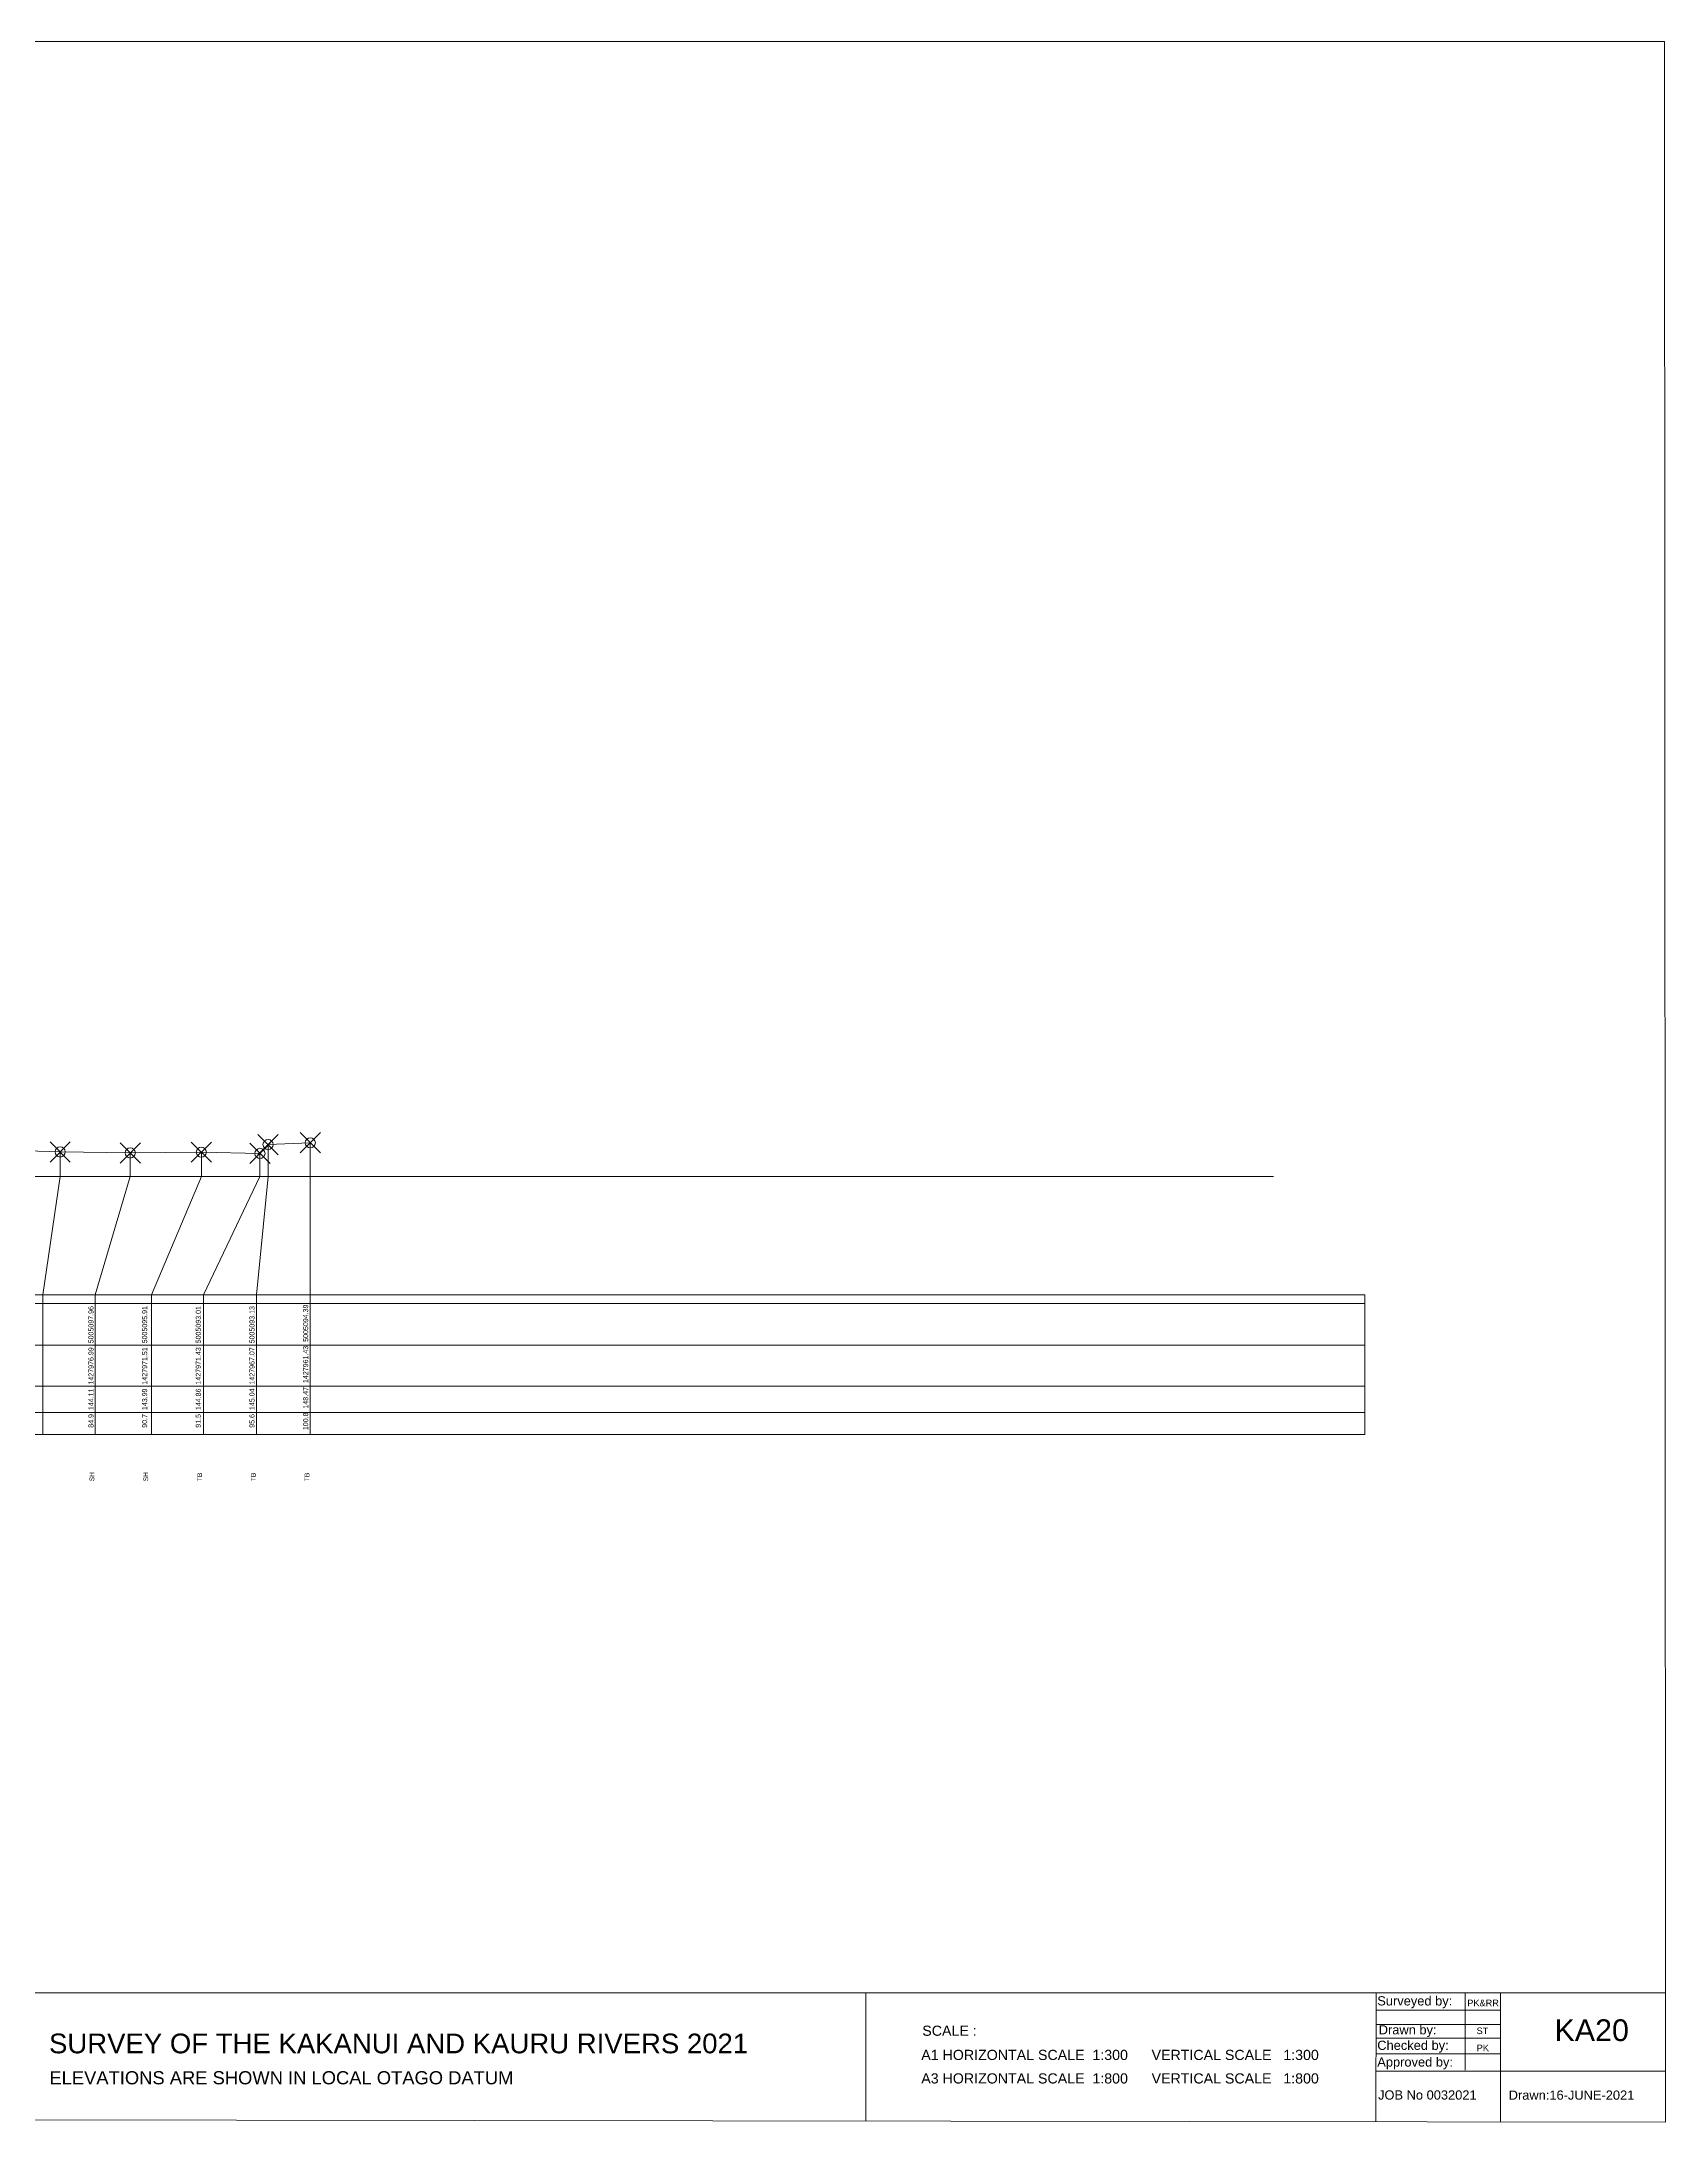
# Model space of a CAD drawing. Header units: millimetres. Extents: x -1728099 to 198647, y -76565 to 314873.
# Drawn here: x -749182 to -588478, y 48142 to 253963 of the extents above; entities that cross this region are included whole.
import ezdxf

# ---------------------------------------------------------------- set-up
doc = ezdxf.new("R2010")
doc.units = ezdxf.units.MM
doc.header["$PDMODE"] = 35
doc.header["$PDSIZE"] = 1000
doc.layers.get('0').update_dxf_attribs({"lineweight": 0})
doc.styles.get("Standard").update_dxf_attribs({"font": 'arial.ttf'})

# ---------------------------------------------------------------- blocks, each defined once
blk = doc.blocks.new('GeomaticsNZ TITLE BLOCK')
at = {"color": 7, "linetype": 'Continuous', "lineweight": 0}
for p, q in [((0, 1579.2), (2363.4, 1579.2)), ((2363.4, 1579.2), (2364, 94.9)), ((2364, 94.9), (0, 94.9)), ((15.9, 94.9), (2364, 94.9)), ((2364, 94.9), (382.6, 94.9)), ((1755.4, 94.9), (1755.4, -2.6)), ((2143.9, 94.9), (2143.7, -3)), ((2143.9, 81.9), (2238.6, 81.7)), ((2211.5, 94.9), (2211.5, 36.1)), ((2238.6, 94.8), (2238.6, -3.2)), ((2364, -3.5), (2364, 94.9)), ((2143.9, 71), (2238.6, 71)), ((2143.6, 60.4), (2238.6, 60.4)), ((2143.8, 48.6), (2238.6, 48.6)), ((2143.8, 35.4), (2364, 35.3)), ((0, 0), (2364, -3.5))]:
    blk.add_line(p, q, dxfattribs=at)
for s, p in [('PK&RR', (2213.2, 84.8)), ('ST', (2220.3, 63.6)), ('PK', (2220.4, 50.6))]:
    blk.add_text(s, height=5, dxfattribs=at).set_placement(p)
at = {"color": 7, "linetype": 'Continuous', "lineweight": 0, "attachment_point": 1}
for s, insert, char_height in [('{\\C256;Surveyed by:}', (2144.7, 92.4), 7), ('{\\C256;SURVEY OF THE KAKANUI AND KAURU RIVERS 2021}', (1133.8, 64), 15), ('{\\C256;Drawn by:}', (2145.8, 70.4), 7), ('{\\C256;Checked by:}', (2144.7, 58.6), 7), ('{\\C256;ELEVATIONS ARE SHOWN IN LOCAL OTAGO DATUM}', (1134.1, 35.4), 10), ('{\\C256;Approved by:}', (2144.7, 45.9), 7), ('{\\C256;JOB No 0032021}', (2145.3, 20.8), 7), ('{\\C256;Drawn:16-JUNE-2021}', (2244.7, 20.7), 7)]:
    blk.add_mtext_dynamic_manual_height_columns(s, width=3535.727, gutter_width=159, heights=[0], dxfattribs=dict(at, insert=insert, char_height=char_height))

msp = doc.modelspace()

# ---------------------------------------------------------------- linework, layer by layer
for p, q in [((-747341, 144133), (-747341, 141703)), ((-733373, 144112), (-733373, 141703)), ((-726772, 144862), (-726772, 141703)), ((-722589, 145042), (-722589, 116176)), ((-722589, 145042), (-722589, 136899)), ((-740404, 144033), (-740404, 141703)), ((-727569, 143992), (-727569, 141703)), ((-855226, 141703), (-627280, 141703)), ((-747341, 141703), (-749071, 130000)), ((-740404, 141703), (-743891, 130000)), ((-733373, 141703), (-738312, 130000)), ((-727569, 141703), (-733153, 130000)), ((-726772, 141703), (-727910, 130000)), ((-864550, 130000), (-618236, 130000)), ((-749071, 116176), (-749071, 130000)), ((-743891, 116176), (-743891, 130000)), ((-738312, 116176), (-738312, 130000)), ((-733153, 116176), (-733153, 130000)), ((-727910, 116176), (-727910, 130000)), ((-864550, 129154), (-618236, 129154)), ((-864550, 125031), (-618236, 125031)), ((-864550, 120970), (-618236, 120970)), ((-864550, 118366), (-618236, 118366)), ((-864550, 116176), (-618236, 116176))]:
    msp.add_line(p, q)
at = {"color": 7, "lineweight": 0}
msp.add_line((-618236, 130000), (-618236, 116176), dxfattribs=at)
at = {"color": 1}
msp.add_lwpolyline([(-813568, 146406), (-813381, 146565), (-812024, 145155), (-802626, 144215), (-794967, 144115), (-791695, 143775), (-785740, 144144), (-783071, 145214), (-774808, 145154), (-760829, 144593), (-753961, 144343), (-747341, 144133), (-740404, 144033), (-733373, 144112), (-727569, 143992), (-726772, 144862), (-722589, 145042)], dxfattribs=at)
for p in [(-747341, 144133), (-740404, 144033), (-733373, 144112), (-727569, 143992), (-726772, 144862), (-722589, 145042)]:
    msp.add_point(p)

# ---------------------------------------------------------------- block references
at = {"color": 7, "lineweight": 0, "xscale": 130.037656131007, "yscale": 130.037656131007, "zscale": 130.037656131007}
msp.add_blockref('GeomaticsNZ TITLE BLOCK', (-895885, 48603), dxfattribs=at)

# ---------------------------------------------------------------- texts
for s, height, p in [(' 84.9  144.11  1427976.99  5005097.96', 500, (-744046, 116658)), (' 90.7  143.99  1427971.51  5005095.91', 500, (-738734, 116657)), (' 91.5  144.86  1427971.43  5005093.01', 500, (-733423, 116657)), (' 95.6  145.04  1427967.07  5005093.13', 500, (-728112, 116657)), ('100.8  148.47  1427961.43  5005094.39', 500, (-722800, 116613)), ('     SH', 473.1, (-743968, 110633)), ('     SH', 473.1, (-738636, 110633)), ('     TB', 473.1, (-733312, 110647)), ('     TB', 473.1, (-727996, 110647)), ('     TB', 473.1, (-722680, 110647))]:
    msp.add_text(s, height=height, rotation=90).set_placement(p)
at = {"color": 7, "lineweight": 0}
for s, height, p in [('SCALE :  ', 1005.5, (-662022, 56707)), ('KA20', 2154.7, (-599453, 56181)), ('A1 HORIZONTAL SCALE  1:300      VERTICAL SCALE   1:300 ', 1005.54, (-662122, 54313)), ('A3 HORIZONTAL SCALE  1:800      VERTICAL SCALE   1:800', 1005.54, (-662122, 51989))]:
    msp.add_text(s, height=height, dxfattribs=at).set_placement(p)

doc.saveas('drawing.dxf')
